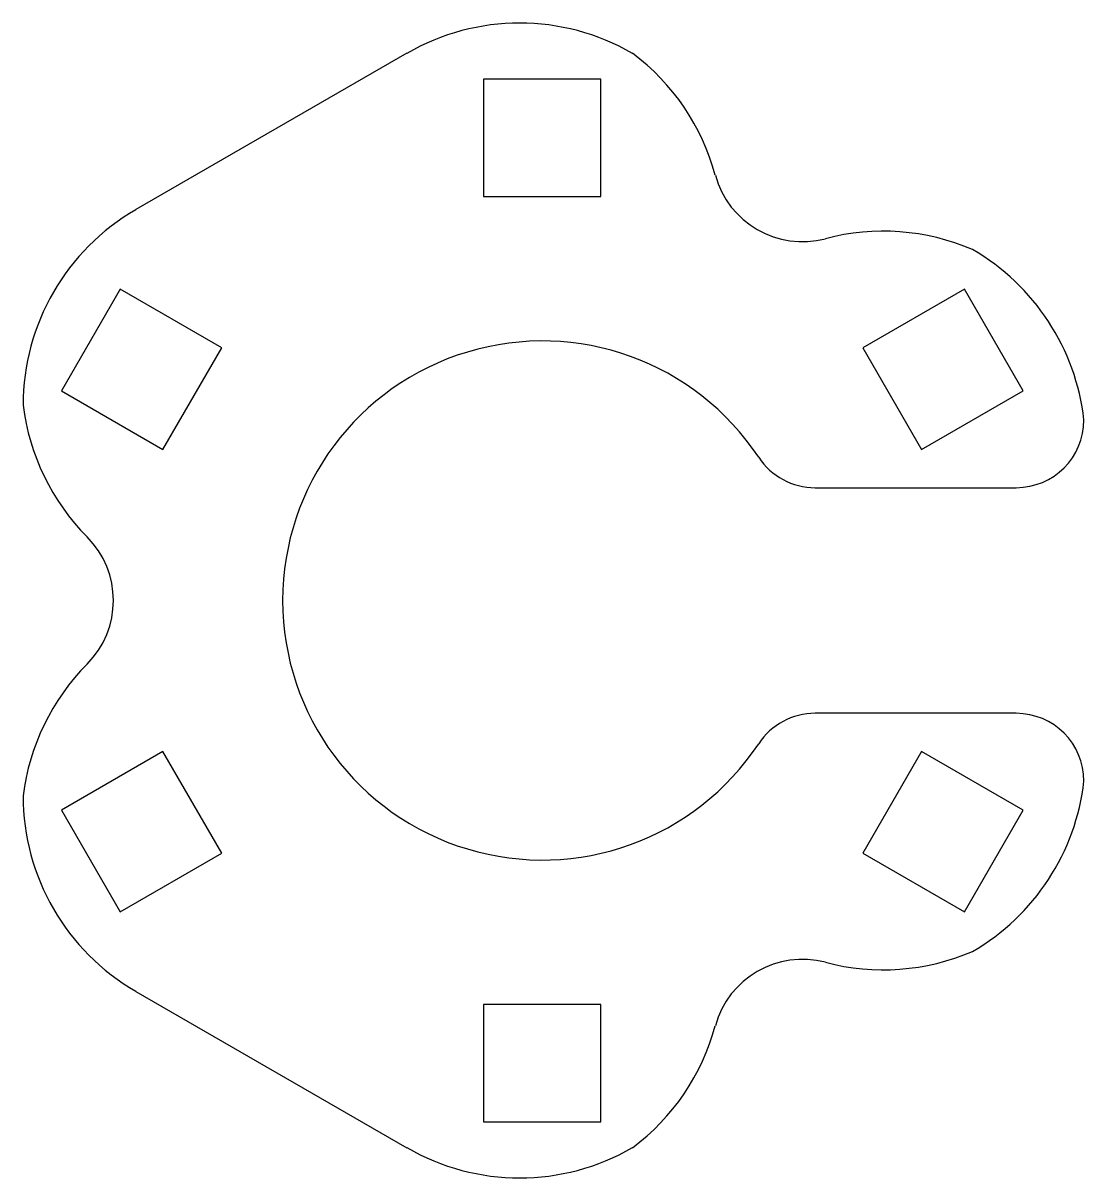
# Model space of a CAD drawing. Header units: millimetres. Extents: x -23 to 24, y -25.6 to 25.6.
import ezdxf

# ---------------------------------------------------------------- set-up
doc = ezdxf.new("R2010")
doc.units = ezdxf.units.MM

msp = doc.modelspace()

# ---------------------------------------------------------------- linework, layer by layer
at = {"color": 7, "linetype": 'Continuous', "lineweight": 25}
for p, q in [((-6, 24.249), (-18, 17.321)), ((-2.6, 23.1), (-2.6, 17.9)), ((2.6, 23.1), (-2.6, 23.1)), ((2.6, 17.9), (2.6, 23.1)), ((-2.6, 17.9), (2.6, 17.9)), ((-18.705, 13.802), (-21.305, 9.298)), ((-14.202, 11.202), (-18.705, 13.802)), ((18.705, 13.802), (14.202, 11.202)), ((21.305, 9.298), (18.705, 13.802)), ((-16.802, 6.698), (-14.202, 11.202)), ((14.202, 11.202), (16.802, 6.698)), ((-21.305, 9.298), (-16.802, 6.698)), ((16.802, 6.698), (21.305, 9.298)), ((12.093, 5), (21, 5)), ((21, -5), (12.093, -5)), ((-16.802, -6.698), (-21.305, -9.298)), ((-14.202, -11.202), (-16.802, -6.698)), ((16.802, -6.698), (14.202, -11.202)), ((21.305, -9.298), (16.802, -6.698)), ((-21.305, -9.298), (-18.705, -13.802)), ((18.705, -13.802), (21.305, -9.298)), ((-18.705, -13.802), (-14.202, -11.202)), ((14.202, -11.202), (18.705, -13.802)), ((-18, -17.321), (-6, -24.249)), ((-2.6, -17.9), (-2.6, -23.1)), ((2.6, -17.9), (-2.6, -17.9)), ((2.6, -23.1), (2.6, -17.9)), ((-2.6, -23.1), (2.6, -23.1))]:
    msp.add_line(p, q, dxfattribs=at)
for centre, radius, start, end in [((-1, 15.588), 10, 60, 120), ((-1.981, 16.234), 10, 15.1831, 53.2692), ((11.531, 19.901), 4, 195.1831, 284.8169), ((-13, 8.66), 10, 120, 180), ((15.111, 6.366), 10, 66.7308, 104.8169), ((14.061, 6.893), 10, 6.3574, 60), ((0, 0), 11.5, 33.4854, 326.5146), ((-13.074, 9.873), 10, 186.9639, 224.8451), ((21, 8), 3, 270, 0), ((12.093, 8), 3, 213.4854, 270), ((-23, 0), 4, 315.1549, 44.8451), ((-13.074, -9.873), 10, 135.1549, 173.0361), ((12.093, -8), 3, 90, 146.5146), ((21, -8), 3, 0, 90), ((14.061, -6.893), 10, 300, 353.6426), ((-13, -8.66), 10, 180, 240), ((15.111, -6.366), 10, 255.1831, 293.2692), ((11.531, -19.901), 4, 75.1831, 164.8169), ((-1.981, -16.234), 10, 306.7308, 344.8169), ((-1, -15.588), 10, 240, 300)]:
    msp.add_arc(centre, radius, start, end, dxfattribs=at)

doc.saveas('drawing.dxf')
